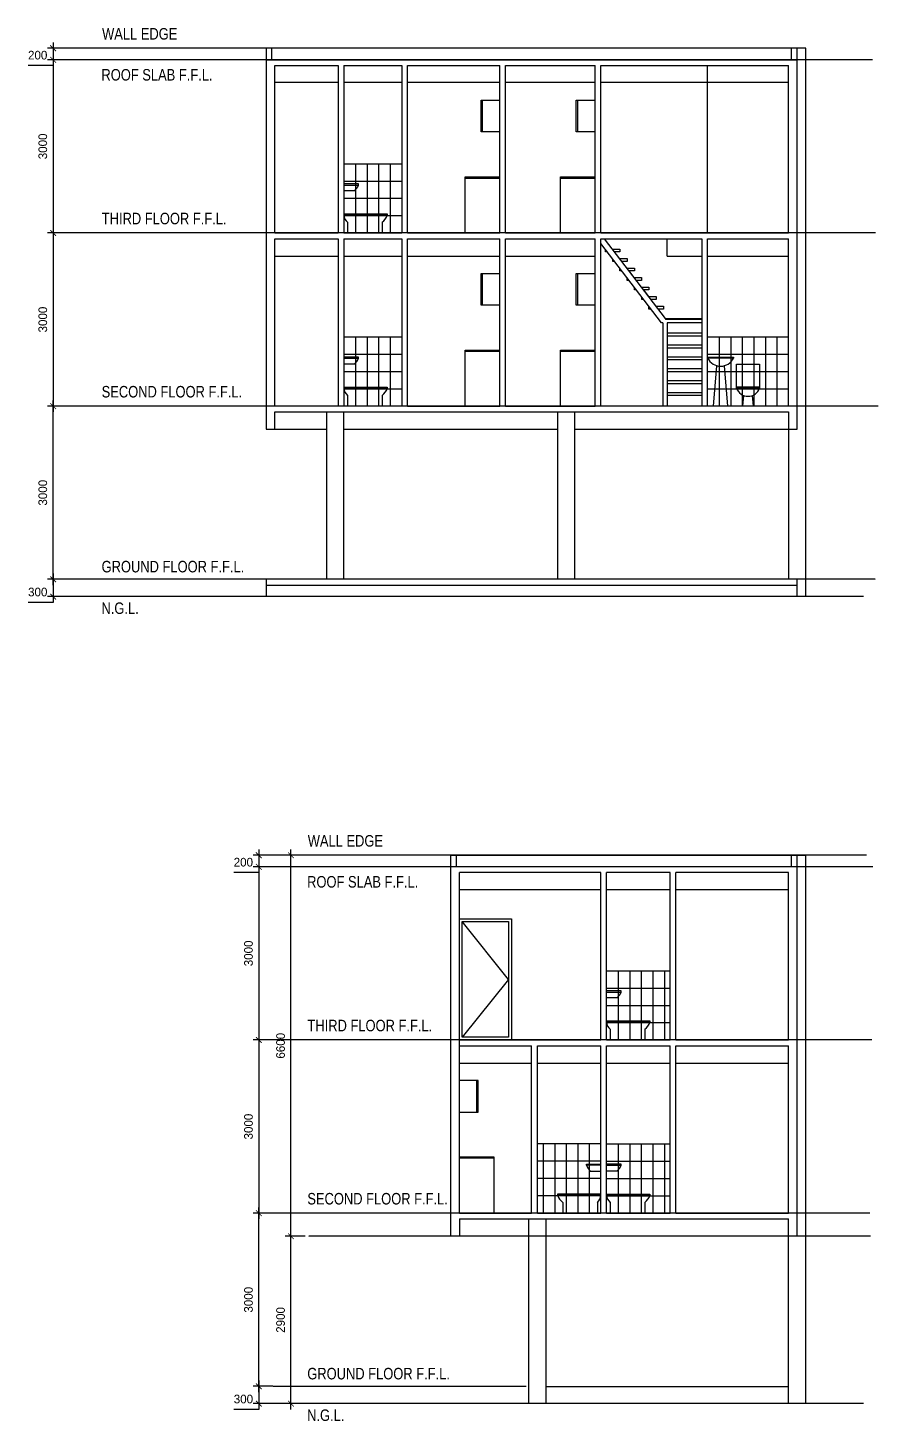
# Model space of a CAD drawing. Header units: millimetres. Extents: x 1634676 to 2610633, y -385676 to -37463.
# Drawn here: x 2443974 to 2458703, y -224442 to -200306 of the extents above; entities that cross this region are included whole.
import ezdxf

# ---------------------------------------------------------------- set-up
doc = ezdxf.new("R2010")
doc.units = ezdxf.units.MM
doc.header["$MEASUREMENT"] = 0
doc.linetypes.add('CENTERX2', pattern=[4, 2.5, -0.5, 0.5, -0.5])
doc.layers.get('0').update_dxf_attribs({"lineweight": 15})
doc.layers.get('Defpoints').update_dxf_attribs({"color": 250})
for name, color, linetype in [('A - Grid Lines', 254, 'CENTERX2'), ('A-LABELS', 1, 'Continuous'), ('A-Windows', 2, 'Continuous')]:
    doc.layers.add(name, color=color, linetype=linetype)
doc.styles.add('AR4-Arial-Chan', font='arial.ttf', dxfattribs={"width": 0.8, "height": 150})
doc.styles.get("Standard").update_dxf_attribs({"font": 'GOTHIC.TTF'})
doc.dimstyles.new('Tolits', dxfattribs={"dimtxt": 150, "dimasz": 100, "dimexe": 100, "dimexo": 0.0625, "dimgap": 100, "dimtad": 2, "dimtoh": 1, "dimdec": 0, "dimzin": 0, "dimdsep": 46, "dimtxsty": 'Standard', "dimblk": 'ARCHTICK', "dimcen": 0.09, "dimdle": 100, "dimclrd": 1, "dimclre": 1, "dimclrt": 2, "dimadec": 0, "dimazin": 0, "dimtfac": 1, "dimtdec": 0, "dimtofl": 0, "dimtmove": 0, "dimatfit": 3, "dimfxl": 1, "dimtolj": 1, "dimtzin": 0, "dimarcsym": 0})

# ---------------------------------------------------------------- blocks, each defined once
blk = doc.blocks.new('_ArchTick')
at = {"color": 0, "linetype": 'ByBlock', "const_width": 0.15}
blk.add_lwpolyline([(-0.5, -0.5), (0.5, 0.5)], dxfattribs=at)
blk = doc.blocks.new('*D1906')
at = {"layer": 'A-Windows', "color": 1, "lineweight": -2, "transparency": 16777216}
for p, q in [((2444412, -200559), (2444412, -200859)), ((2444657, -200659), (2444312, -200659)), ((2444412, -200959), (2443977, -200959)), ((2444657, -200859), (2444312, -200859)), ((2444412, -200859), (2444412, -200959))]:
    blk.add_line(p, q, dxfattribs=at)
at = {"layer": 'Defpoints', "color": 0, "transparency": 16777216}
for p in [(2444657, -200659), (2444412, -200859), (2444657, -200859)]:
    blk.add_point(p, dxfattribs=at)
at = {"layer": 'A-Windows', "color": 1, "lineweight": -2, "transparency": 16777216, "xscale": 100, "yscale": 100, "zscale": 100}
for p, rotation in [((2444412, -200659), 90), ((2444412, -200859), 270)]:
    blk.add_blockref('_ArchTick', p, dxfattribs=dict(at, rotation=rotation))
at = {"layer": 'A-Windows', "color": 2, "transparency": 16777216, "insert": (2444144, -200780), "char_height": 150, "attachment_point": 5}
blk.add_mtext('\\A1;200', dxfattribs=at)
blk = doc.blocks.new('*D1907')
at = {"layer": 'A-Windows', "color": 1, "lineweight": -2, "transparency": 16777216}
for p, q in [((2444412, -200759), (2444412, -203959)), ((2444657, -200859), (2444312, -200859)), ((2444657, -203859), (2444312, -203859))]:
    blk.add_line(p, q, dxfattribs=at)
at = {"layer": 'Defpoints', "color": 0, "transparency": 16777216}
for p in [(2444657, -200859), (2444412, -203859), (2444657, -203859)]:
    blk.add_point(p, dxfattribs=at)
at = {"layer": 'A-Windows', "color": 1, "lineweight": -2, "transparency": 16777216, "xscale": 100, "yscale": 100, "zscale": 100}
for p, rotation in [((2444412, -200859), 90), ((2444412, -203859), 270)]:
    blk.add_blockref('_ArchTick', p, dxfattribs=dict(at, rotation=rotation))
at = {"layer": 'A-Windows', "color": 2, "transparency": 16777216, "insert": (2444233, -202359), "char_height": 150, "attachment_point": 5, "rotation": 90}
blk.add_mtext('\\A1;3000', dxfattribs=at)
blk = doc.blocks.new('*D1908')
at = {"layer": 'A-Windows', "color": 1, "lineweight": -2, "transparency": 16777216}
for p, q in [((2444657, -203859), (2444312, -203859)), ((2444412, -203759), (2444412, -206959)), ((2444657, -206859), (2444312, -206859))]:
    blk.add_line(p, q, dxfattribs=at)
at = {"layer": 'Defpoints', "color": 0, "transparency": 16777216}
for p in [(2444657, -203859), (2444412, -206859), (2444657, -206859)]:
    blk.add_point(p, dxfattribs=at)
at = {"layer": 'A-Windows', "color": 1, "lineweight": -2, "transparency": 16777216, "xscale": 100, "yscale": 100, "zscale": 100}
for p, rotation in [((2444412, -203859), 90), ((2444412, -206859), 270)]:
    blk.add_blockref('_ArchTick', p, dxfattribs=dict(at, rotation=rotation))
at = {"layer": 'A-Windows', "color": 2, "transparency": 16777216, "insert": (2444233, -205359), "char_height": 150, "attachment_point": 5, "rotation": 90}
blk.add_mtext('\\A1;3000', dxfattribs=at)
blk = doc.blocks.new('*D1909')
at = {"layer": 'A-Windows', "color": 1, "lineweight": -2, "transparency": 16777216}
for p, q in [((2444657, -209859), (2444312, -209859)), ((2444412, -209759), (2444412, -210159)), ((2444657, -210159), (2444312, -210159)), ((2444412, -210159), (2444412, -210259)), ((2444412, -210259), (2443978, -210259))]:
    blk.add_line(p, q, dxfattribs=at)
at = {"layer": 'Defpoints', "color": 0, "transparency": 16777216}
for p in [(2444657, -209859), (2444412, -210159), (2444657, -210159)]:
    blk.add_point(p, dxfattribs=at)
at = {"layer": 'A-Windows', "color": 1, "lineweight": -2, "transparency": 16777216, "xscale": 100, "yscale": 100, "zscale": 100}
for p, rotation in [((2444412, -209859), 90), ((2444412, -210159), 270)]:
    blk.add_blockref('_ArchTick', p, dxfattribs=dict(at, rotation=rotation))
at = {"layer": 'A-Windows', "color": 2, "transparency": 16777216, "insert": (2444145, -210080), "char_height": 150, "attachment_point": 5}
blk.add_mtext('\\A1;300', dxfattribs=at)
blk = doc.blocks.new('*D1910')
at = {"layer": 'A-Windows', "color": 1, "lineweight": -2, "transparency": 16777216}
for p, q in [((2444412, -209959), (2444412, -206759)), ((2444657, -206859), (2444312, -206859)), ((2444657, -209859), (2444312, -209859))]:
    blk.add_line(p, q, dxfattribs=at)
at = {"layer": 'Defpoints', "color": 0, "transparency": 16777216}
for p in [(2444412, -206859), (2444657, -206859), (2444657, -209859)]:
    blk.add_point(p, dxfattribs=at)
at = {"layer": 'A-Windows', "color": 1, "lineweight": -2, "transparency": 16777216, "xscale": 100, "yscale": 100, "zscale": 100}
for p, rotation in [((2444412, -206859), 90), ((2444412, -209859), 270)]:
    blk.add_blockref('_ArchTick', p, dxfattribs=dict(at, rotation=rotation))
at = {"layer": 'A-Windows', "color": 2, "transparency": 16777216, "insert": (2444233, -208359), "char_height": 150, "attachment_point": 5, "rotation": 90}
blk.add_mtext('\\A1;3000', dxfattribs=at)
blk = doc.blocks.new('*D1889')
at = {"layer": 'A-Windows', "color": 1, "lineweight": -2, "transparency": 16777216}
for p, q in [((2448531, -221339), (2448531, -214539)), ((2448780, -214639), (2448431, -214639)), ((2448780, -221239), (2448431, -221239))]:
    blk.add_line(p, q, dxfattribs=at)
at = {"layer": 'Defpoints', "color": 0, "transparency": 16777216}
for p in [(2448531, -214639), (2448780, -214639), (2448780, -221239)]:
    blk.add_point(p, dxfattribs=at)
at = {"layer": 'A-Windows', "color": 1, "lineweight": -2, "transparency": 16777216, "xscale": 100, "yscale": 100, "zscale": 100}
for p, rotation in [((2448531, -214639), 90), ((2448531, -221239), 270)]:
    blk.add_blockref('_ArchTick', p, dxfattribs=dict(at, rotation=rotation))
at = {"layer": 'A-Windows', "color": 2, "transparency": 16777216, "insert": (2448352, -217939), "char_height": 150, "attachment_point": 5, "rotation": 90}
blk.add_mtext('\\A1;6600', dxfattribs=at)
blk = doc.blocks.new('*D1911')
at = {"layer": 'A-Windows', "color": 1, "lineweight": -2, "transparency": 16777216}
for p, q in [((2448780, -221239), (2448431, -221239)), ((2448531, -224239), (2448531, -221139)), ((2448780, -224139), (2448431, -224139))]:
    blk.add_line(p, q, dxfattribs=at)
at = {"layer": 'Defpoints', "color": 0, "transparency": 16777216}
for p in [(2448531, -221239), (2448780, -221239), (2448780, -224139)]:
    blk.add_point(p, dxfattribs=at)
at = {"layer": 'A-Windows', "color": 1, "lineweight": -2, "transparency": 16777216, "xscale": 100, "yscale": 100, "zscale": 100}
for p, rotation in [((2448531, -221239), 90), ((2448531, -224139), 270)]:
    blk.add_blockref('_ArchTick', p, dxfattribs=dict(at, rotation=rotation))
at = {"layer": 'A-Windows', "color": 2, "transparency": 16777216, "insert": (2448352, -222689), "char_height": 150, "attachment_point": 5, "rotation": 90}
blk.add_mtext('\\A1;2900', dxfattribs=at)
blk = doc.blocks.new('*D1919')
at = {"layer": 'A-Windows', "color": 1, "lineweight": -2, "transparency": 16777216}
for p, q in [((2447975, -214539), (2447975, -214839)), ((2448220, -214639), (2447875, -214639)), ((2447975, -214939), (2447540, -214939)), ((2448531, -214839), (2447875, -214839)), ((2447975, -214839), (2447975, -214939))]:
    blk.add_line(p, q, dxfattribs=at)
at = {"layer": 'Defpoints', "color": 0, "transparency": 16777216}
for p in [(2448220, -214639), (2447975, -214839), (2448531, -214839)]:
    blk.add_point(p, dxfattribs=at)
at = {"layer": 'A-Windows', "color": 1, "lineweight": -2, "transparency": 16777216, "xscale": 100, "yscale": 100, "zscale": 100}
for p, rotation in [((2447975, -214639), 90), ((2447975, -214839), 270)]:
    blk.add_blockref('_ArchTick', p, dxfattribs=dict(at, rotation=rotation))
at = {"layer": 'A-Windows', "color": 2, "transparency": 16777216, "insert": (2447707, -214760), "char_height": 150, "attachment_point": 5}
blk.add_mtext('\\A1;200', dxfattribs=at)
blk = doc.blocks.new('*D1920')
at = {"layer": 'A-Windows', "color": 1, "lineweight": -2, "transparency": 16777216}
for p, q in [((2447975, -214739), (2447975, -217939)), ((2448531, -214839), (2447875, -214839)), ((2448220, -217839), (2447875, -217839))]:
    blk.add_line(p, q, dxfattribs=at)
at = {"layer": 'Defpoints', "color": 0, "transparency": 16777216}
for p in [(2448531, -214839), (2447975, -217839), (2448220, -217839)]:
    blk.add_point(p, dxfattribs=at)
at = {"layer": 'A-Windows', "color": 1, "lineweight": -2, "transparency": 16777216, "xscale": 100, "yscale": 100, "zscale": 100}
for p, rotation in [((2447975, -214839), 90), ((2447975, -217839), 270)]:
    blk.add_blockref('_ArchTick', p, dxfattribs=dict(at, rotation=rotation))
at = {"layer": 'A-Windows', "color": 2, "transparency": 16777216, "insert": (2447796, -216339), "char_height": 150, "attachment_point": 5, "rotation": 90}
blk.add_mtext('\\A1;3000', dxfattribs=at)
blk = doc.blocks.new('*D1921')
at = {"layer": 'A-Windows', "color": 1, "lineweight": -2, "transparency": 16777216}
for p, q in [((2448220, -217839), (2447875, -217839)), ((2447975, -217739), (2447975, -220939)), ((2448220, -220839), (2447875, -220839))]:
    blk.add_line(p, q, dxfattribs=at)
at = {"layer": 'Defpoints', "color": 0, "transparency": 16777216}
for p in [(2448220, -217839), (2447975, -220839), (2448220, -220839)]:
    blk.add_point(p, dxfattribs=at)
at = {"layer": 'A-Windows', "color": 1, "lineweight": -2, "transparency": 16777216, "xscale": 100, "yscale": 100, "zscale": 100}
for p, rotation in [((2447975, -217839), 90), ((2447975, -220839), 270)]:
    blk.add_blockref('_ArchTick', p, dxfattribs=dict(at, rotation=rotation))
at = {"layer": 'A-Windows', "color": 2, "transparency": 16777216, "insert": (2447796, -219339), "char_height": 150, "attachment_point": 5, "rotation": 90}
blk.add_mtext('\\A1;3000', dxfattribs=at)
blk = doc.blocks.new('*D1922')
at = {"layer": 'A-Windows', "color": 1, "lineweight": -2, "transparency": 16777216}
for p, q in [((2448220, -223839), (2447875, -223839)), ((2447975, -223739), (2447975, -224139)), ((2448220, -224139), (2447875, -224139)), ((2447975, -224139), (2447975, -224239)), ((2447975, -224239), (2447541, -224239))]:
    blk.add_line(p, q, dxfattribs=at)
at = {"layer": 'Defpoints', "color": 0, "transparency": 16777216}
for p in [(2448220, -223839), (2447975, -224139), (2448220, -224139)]:
    blk.add_point(p, dxfattribs=at)
at = {"layer": 'A-Windows', "color": 1, "lineweight": -2, "transparency": 16777216, "xscale": 100, "yscale": 100, "zscale": 100}
for p, rotation in [((2447975, -223839), 90), ((2447975, -224139), 270)]:
    blk.add_blockref('_ArchTick', p, dxfattribs=dict(at, rotation=rotation))
at = {"layer": 'A-Windows', "color": 2, "transparency": 16777216, "insert": (2447708, -224060), "char_height": 150, "attachment_point": 5}
blk.add_mtext('\\A1;300', dxfattribs=at)
blk = doc.blocks.new('*D1923')
at = {"layer": 'A-Windows', "color": 1, "lineweight": -2, "transparency": 16777216}
for p, q in [((2448220, -220839), (2447875, -220839)), ((2447975, -223939), (2447975, -220739)), ((2448220, -223839), (2447875, -223839))]:
    blk.add_line(p, q, dxfattribs=at)
at = {"layer": 'Defpoints', "color": 0, "transparency": 16777216}
for p in [(2447975, -220839), (2448220, -220839), (2448220, -223839)]:
    blk.add_point(p, dxfattribs=at)
at = {"layer": 'A-Windows', "color": 1, "lineweight": -2, "transparency": 16777216, "xscale": 100, "yscale": 100, "zscale": 100}
for p, rotation in [((2447975, -220839), 90), ((2447975, -223839), 270)]:
    blk.add_blockref('_ArchTick', p, dxfattribs=dict(at, rotation=rotation))
at = {"layer": 'A-Windows', "color": 2, "transparency": 16777216, "insert": (2447796, -222339), "char_height": 150, "attachment_point": 5, "rotation": 90}
blk.add_mtext('\\A1;3000', dxfattribs=at)

msp = doc.modelspace()

# ---------------------------------------------------------------- linework, layer by layer
at = {"layer": 'A - Grid Lines'}
for p, q in [((2449407.467, -200659.082), (2444657.467, -200659.082)), ((2458604.5, -200859.082), (2444657.467, -200859.082)), ((2458658.5, -203859.082), (2444657.467, -203859.082)), ((2458703, -206859.082), (2444657.467, -206859.082)), ((2458657, -209859.082), (2444657.467, -209859.082)), ((2448407.467, -210159.082), (2444657.467, -210159.082)), ((2458500.5, -214639.082), (2448220.467, -214639.082)), ((2458609, -214839.082), (2448530.889, -214839.082)), ((2458596.5, -217839.082), (2448220.467, -217839.082)), ((2458561.5, -220839.082), (2448220.467, -220839.082)), ((2458569, -221239.082), (2448834.5, -221239.082)), ((2452607.467, -223839.082), (2448220.467, -223839.082)), ((2451607.467, -224139.082), (2448220.467, -224139.082))]:
    msp.add_line(p, q, dxfattribs=at)
at = {"layer": 'A-Windows', "color": 2}
for p, q in [((2457449.967, -200659.082), (2448099.967, -200659.082)), ((2448199.967, -200859.082), (2448199.967, -200659.082)), ((2457199.967, -200859.082), (2457199.967, -200659.082)), ((2448249.967, -200959.082), (2449349.967, -200959.082)), ((2449349.967, -200959.082), (2449349.967, -203859.082)), ((2449449.967, -200959.082), (2450449.967, -200959.082)), ((2449449.967, -200959.082), (2449449.967, -203859.082)), ((2450449.967, -200959.082), (2450449.967, -203859.082)), ((2450549.967, -203859.082), (2450549.967, -200959.082)), ((2450549.967, -200959.082), (2452149.967, -200959.082)), ((2452149.967, -203859.082), (2452149.967, -200959.082)), ((2452249.967, -203859.082), (2452249.967, -200959.082)), ((2452249.967, -200959.082), (2453799.967, -200959.082)), ((2453799.967, -203859.082), (2453799.967, -200959.082)), ((2453899.967, -203859.082), (2453899.967, -200959.082)), ((2453899.967, -200959.082), (2457149.967, -200959.082)), ((2455749.967, -203859.082), (2455749.967, -200959.082)), ((2448253.494, -201247.282), (2449349.967, -201247.282)), ((2449449.967, -201247.282), (2450449.967, -201247.282)), ((2450549.967, -201247.282), (2452149.967, -201247.282)), ((2452249.967, -201247.282), (2453799.967, -201247.282)), ((2453899.967, -201247.282), (2457149.967, -201247.282)), ((2451849.967, -202109.082), (2451849.967, -201559.082)), ((2453499.967, -202109.082), (2453499.967, -201559.082)), ((2449449.967, -202659.082), (2450449.967, -202659.082)), ((2449649.967, -202659.082), (2449649.967, -203859.082)), ((2449849.967, -202659.082), (2449849.967, -203859.082)), ((2450049.967, -202659.082), (2450049.967, -203859.082)), ((2450249.967, -202659.082), (2450249.967, -203859.082)), ((2449449.967, -202959.082), (2450449.967, -202959.082)), ((2451549.967, -203859.082), (2451549.967, -202889.082)), ((2451549.967, -202889.082), (2452149.967, -202889.082)), ((2451549.967, -202909.082), (2452149.967, -202909.082)), ((2453199.967, -203859.082), (2453199.967, -202889.082)), ((2453199.967, -202889.082), (2453799.967, -202889.082)), ((2453199.967, -202909.082), (2453799.967, -202909.082)), ((2449449.967, -203009.082), (2449449.967, -203859.082)), ((2449449.967, -203259.082), (2450449.967, -203259.082)), ((2449449.967, -203559.082), (2450449.967, -203559.082)), ((2449509.967, -203673.182), (2449509.967, -203859.082)), ((2450109.967, -203673.182), (2450109.967, -203859.082)), ((2448249.967, -203859.082), (2449349.967, -203859.082)), ((2449449.967, -203859.082), (2450449.967, -203859.082)), ((2450549.967, -203859.082), (2452149.967, -203859.082)), ((2452249.967, -203859.082), (2453799.967, -203859.082)), ((2453899.967, -203859.082), (2457149.967, -203859.082)), ((2448249.967, -203959.082), (2449349.967, -203959.082)), ((2449349.967, -203959.082), (2449349.967, -206859.082)), ((2449449.967, -203959.082), (2450449.967, -203959.082)), ((2449449.967, -203959.082), (2449449.967, -206859.082)), ((2450449.967, -203959.082), (2450449.967, -206859.082)), ((2450549.967, -206859.082), (2450549.967, -203959.082)), ((2450549.967, -203959.082), (2452149.967, -203959.082)), ((2452149.967, -206859.082), (2452149.967, -203959.082)), ((2452249.967, -206859.082), (2452249.967, -203959.082)), ((2452249.967, -203959.082), (2453799.967, -203959.082)), ((2453799.967, -206859.082), (2453799.967, -203959.082)), ((2453899.967, -206859.082), (2453899.967, -203959.082)), ((2453899.967, -203959.082), (2455649.967, -203959.082)), ((2454949.967, -205415.082), (2453899.967, -204039.082)), ((2455017.763, -205339.082), (2453965.222, -203959.082)), ((2455049.967, -204259.082), (2455049.967, -203959.082)), ((2455649.967, -203959.082), (2455649.967, -206859.082)), ((2455749.967, -203959.082), (2457149.967, -203959.082)), ((2455749.967, -206859.082), (2455749.967, -203959.082)), ((2448249.967, -204259.082), (2449349.967, -204259.082)), ((2449449.967, -204259.082), (2450449.967, -204259.082)), ((2450549.967, -204259.082), (2452149.967, -204259.082)), ((2452249.967, -204259.082), (2453799.967, -204259.082)), ((2455049.967, -204259.082), (2455649.967, -204259.082)), ((2455749.967, -204259.082), (2457149.967, -204259.082)), ((2451849.967, -205109.082), (2451849.967, -204559.082)), ((2453499.967, -205109.082), (2453499.967, -204559.082)), ((2454478.398, -204632.258), (2454391.737, -204517.255)), ((2454729.662, -204961.534), (2454642.307, -204847.057)), ((2455017.763, -205339.082), (2455017.763, -205359.082)), ((2455649.967, -205359.082), (2455017.763, -205359.082)), ((2454974.967, -205415.082), (2454974.967, -206859.082)), ((2455049.967, -205415.082), (2455049.967, -206859.082)), ((2455049.967, -205591.082), (2455649.967, -205591.082)), ((2449449.967, -205659.082), (2450449.967, -205659.082)), ((2449649.967, -205659.082), (2449649.967, -206859.082)), ((2449849.967, -205659.082), (2449849.967, -206859.082)), ((2450049.967, -205659.082), (2450049.967, -206859.082)), ((2450249.967, -205659.082), (2450249.967, -206859.082)), ((2455049.967, -205641.082), (2455649.967, -205641.082)), ((2455049.967, -205797.082), (2455649.967, -205797.082)), ((2455049.967, -205847.082), (2455649.967, -205847.082)), ((2455749.967, -205659.082), (2457149.967, -205659.082)), ((2455949.967, -205659.082), (2455949.967, -206859.082)), ((2456149.967, -205659.082), (2456149.967, -206859.082)), ((2456349.967, -205659.082), (2456349.967, -206859.082)), ((2456549.967, -205659.082), (2456549.967, -206859.082)), ((2456749.967, -205659.082), (2456749.967, -206859.082)), ((2456949.967, -205659.082), (2456949.967, -206859.082)), ((2449449.967, -205959.082), (2450449.967, -205959.082)), ((2451549.967, -206859.082), (2451549.967, -205889.082)), ((2451549.967, -205889.082), (2452149.967, -205889.082)), ((2451549.967, -205909.082), (2452149.967, -205909.082)), ((2453199.967, -206859.082), (2453199.967, -205889.082)), ((2453199.967, -205889.082), (2453799.967, -205889.082)), ((2453199.967, -205909.082), (2453799.967, -205909.082)), ((2455049.967, -206003.082), (2455649.967, -206003.082)), ((2455049.967, -206053.082), (2455649.967, -206053.082)), ((2455749.967, -205959.082), (2457149.967, -205959.082)), ((2449449.967, -206259.082), (2450449.967, -206259.082)), ((2455049.967, -206209.082), (2455649.967, -206209.082)), ((2455049.967, -206259.082), (2455649.967, -206259.082)), ((2455749.967, -206259.082), (2457149.967, -206259.082)), ((2455849.967, -206859.082), (2455909.092, -206158.03)), ((2456099.967, -206859.082), (2456040.843, -206158.03)), ((2449449.967, -206559.082), (2450449.967, -206559.082)), ((2455049.967, -206415.082), (2455649.967, -206415.082)), ((2455049.967, -206465.082), (2455649.967, -206465.082)), ((2455749.967, -206559.082), (2457149.967, -206559.082)), ((2449509.967, -206673.182), (2449509.967, -206859.082)), ((2450109.967, -206673.182), (2450109.967, -206859.082)), ((2455049.967, -206621.082), (2455649.967, -206621.082)), ((2455049.967, -206671.082), (2455649.967, -206671.082)), ((2456360.322, -206859.082), (2456375.852, -206674.948)), ((2456544.362, -206859.082), (2456528.684, -206673.182)), ((2448249.967, -206959.082), (2457149.967, -206959.082)), ((2457149.967, -206959.082), (2457149.967, -209859.082)), ((2448099.967, -209959.082), (2457299.967, -209959.082)), ((2458449.967, -210159.082), (2447099.967, -210159.082)), ((2451399.967, -214839.082), (2451399.967, -214639.082)), ((2457199.967, -214839.082), (2457199.967, -214639.082)), ((2457299.967, -221239.082), (2457299.967, -214639.082)), ((2453899.967, -214939.082), (2451449.967, -214939.082)), ((2453899.967, -217839.082), (2453899.967, -214939.082)), ((2455099.967, -214939.082), (2453999.967, -214939.082)), ((2453999.967, -217839.082), (2453999.967, -214939.082)), ((2455099.967, -217839.082), (2455099.967, -214939.082)), ((2457149.967, -214939.082), (2455199.967, -214939.082)), ((2455199.967, -217839.082), (2455199.967, -214939.082)), ((2457149.967, -217839.082), (2457149.967, -214939.082)), ((2453899.967, -215239.082), (2451449.967, -215239.082)), ((2455099.967, -215239.082), (2453999.967, -215239.082)), ((2457149.967, -215239.082), (2455199.967, -215239.082)), ((2452299.967, -216789.082), (2451499.967, -215789.082)), ((2453999.967, -216639.082), (2455099.967, -216639.082)), ((2454199.967, -216639.082), (2454199.967, -217839.082)), ((2454399.967, -216639.082), (2454399.967, -217839.082)), ((2454599.967, -216639.082), (2454599.967, -217839.082)), ((2454799.967, -216639.082), (2454799.967, -217839.082)), ((2454999.967, -216639.082), (2454999.967, -217839.082)), ((2452299.967, -216789.082), (2451499.967, -217789.082)), ((2453999.967, -216939.082), (2455099.967, -216939.082)), ((2453999.967, -217239.082), (2455099.967, -217239.082)), ((2453999.967, -217539.082), (2455099.967, -217539.082)), ((2454059.967, -217653.182), (2454059.967, -217839.082)), ((2454659.967, -217653.182), (2454659.967, -217839.082)), ((2451449.967, -217839.082), (2453899.967, -217839.082)), ((2451449.967, -217939.082), (2452699.967, -217939.082)), ((2452699.967, -220839.082), (2452699.967, -217939.082)), ((2452799.967, -217939.082), (2453899.967, -217939.082)), ((2452799.967, -220839.082), (2452799.967, -217939.082)), ((2453899.967, -220839.082), (2453899.967, -217939.082)), ((2453999.967, -217839.082), (2455099.967, -217839.082)), ((2453999.967, -217939.082), (2455099.967, -217939.082)), ((2453999.967, -220839.082), (2453999.967, -217939.082)), ((2455099.967, -220839.082), (2455099.967, -217939.082)), ((2455199.967, -217839.082), (2457149.967, -217839.082)), ((2455199.967, -217939.082), (2457149.967, -217939.082)), ((2455199.967, -220839.082), (2455199.967, -217939.082)), ((2457149.967, -220839.082), (2457149.967, -217939.082)), ((2451449.967, -218239.082), (2452699.967, -218239.082)), ((2452799.967, -218239.082), (2453899.967, -218239.082)), ((2453999.967, -218239.082), (2455099.967, -218239.082)), ((2455199.967, -218239.082), (2457149.967, -218239.082)), ((2451749.967, -219089.082), (2451749.967, -218539.082)), ((2452049.967, -219869.082), (2451449.967, -219869.082)), ((2452049.967, -220839.082), (2452049.967, -219869.082)), ((2453899.967, -219639.082), (2452799.967, -219639.082)), ((2452899.967, -219639.082), (2452899.967, -220839.082)), ((2453099.967, -219639.082), (2453099.967, -220839.082)), ((2453299.967, -219639.082), (2453299.967, -220839.082)), ((2453499.967, -219639.082), (2453499.967, -220839.082)), ((2453699.967, -219639.082), (2453699.967, -220839.082)), ((2453999.967, -219639.082), (2455099.967, -219639.082)), ((2454199.967, -219639.082), (2454199.967, -220839.082)), ((2454399.967, -219639.082), (2454399.967, -220839.082)), ((2454599.967, -219639.082), (2454599.967, -220839.082)), ((2454799.967, -219639.082), (2454799.967, -220839.082)), ((2454999.967, -219639.082), (2454999.967, -220839.082)), ((2452049.967, -219889.082), (2451449.967, -219889.082)), ((2453899.967, -219939.082), (2452799.967, -219939.082)), ((2453999.967, -219939.082), (2455099.967, -219939.082)), ((2453899.967, -220239.082), (2452799.967, -220239.082)), ((2453999.967, -220239.082), (2455099.967, -220239.082)), ((2453899.967, -220539.082), (2452799.967, -220539.082)), ((2453999.967, -220539.082), (2455099.967, -220539.082)), ((2451449.967, -220839.082), (2452699.967, -220839.082)), ((2452799.967, -220839.082), (2453899.967, -220839.082)), ((2453239.967, -220653.182), (2453239.967, -220839.082)), ((2453899.967, -220839.082), (2453779.967, -220839.082)), ((2453839.967, -220653.182), (2453839.967, -220839.082)), ((2453999.967, -220839.082), (2455099.967, -220839.082)), ((2454059.967, -220653.182), (2454059.967, -220839.082)), ((2454659.967, -220653.182), (2454659.967, -220839.082)), ((2455199.967, -220839.082), (2457149.967, -220839.082)), ((2451449.967, -220939.082), (2457149.967, -220939.082)), ((2451449.967, -220939.082), (2451449.967, -221239.082)), ((2452649.967, -224139.082), (2452649.967, -220939.082)), ((2452949.967, -224139.082), (2452949.967, -220939.082)), ((2457149.967, -224139.082), (2457149.967, -220939.082))]:
    msp.add_line(p, q, dxfattribs=at)
for points in [[(2448099.967, -200659.082), (2448099.967, -207259.082), (2449149.967, -207259.082)], [(2453449.967, -207259.082), (2457299.967, -207259.082), (2457299.967, -200659.082)], [(2457449.967, -210159.082), (2457449.967, -200659.082)], [(2448099.967, -200859.082), (2457299.967, -200859.082)], [(2448249.967, -203859.082), (2448249.967, -200959.082)], [(2457149.967, -203859.082), (2457149.967, -200959.082)], [(2452149.967, -202109.082), (2451824.967, -202109.082), (2451824.967, -201559.082), (2452149.967, -201559.082)], [(2453799.967, -202109.082), (2453474.967, -202109.082), (2453474.967, -201559.082), (2453799.967, -201559.082)], [(2449449.967, -203029.082), (2449699.967, -203029.082), (2449699.967, -203009.082), (2449449.967, -203009.082)], [(2449649.967, -203129.082), (2449449.967, -203129.082)], [(2449449.967, -203529.082), (2450199.967, -203529.082), (2450199.967, -203549.082), (2449449.967, -203549.082)], [(2448249.967, -206859.082), (2448249.967, -203959.082)], [(2454013.588, -204187.979), (2453979.873, -204187.979), (2453979.873, -204143.796)], [(2454101.668, -204137.979), (2454229.873, -204137.979), (2454229.873, -204187.979), (2454139.804, -204187.979)], [(2457149.967, -206859.082), (2457149.967, -203959.082)], [(2454139.343, -204352.778), (2454105.627, -204352.778), (2454105.627, -204308.594)], [(2454227.362, -204302.778), (2454355.627, -204302.778), (2454355.627, -204352.778), (2454265.498, -204352.778)], [(2452149.967, -205109.082), (2451824.967, -205109.082), (2451824.967, -204559.082), (2452149.967, -204559.082)], [(2453799.967, -205109.082), (2453474.967, -205109.082), (2453474.967, -204559.082), (2453799.967, -204559.082)], [(2454264.852, -204517.255), (2454231.137, -204517.255), (2454231.137, -204473.072)], [(2454352.81, -204467.255), (2454481.137, -204467.255), (2454481.137, -204517.255), (2454390.946, -204517.255)], [(2454390.763, -204682.258), (2454355.952, -204682.258), (2454355.952, -204636.639)], [(2454478.398, -204632.258), (2454605.952, -204632.258), (2454605.952, -204682.258), (2454516.796, -204682.258)], [(2454516.518, -204847.057), (2454481.707, -204847.057), (2454481.707, -204801.438)], [(2454604.354, -204797.057), (2454731.707, -204797.057), (2454731.707, -204847.057), (2454642.307, -204847.057)], [(2454642.027, -205011.534), (2454607.216, -205011.534), (2454607.216, -204965.915)], [(2454729.662, -204961.534), (2454857.216, -204961.534), (2454857.216, -205011.534), (2454767.938, -205011.534)], [(2454767.782, -205176.333), (2454732.971, -205176.333), (2454732.971, -205130.713)], [(2454855.496, -205126.333), (2454982.971, -205126.333), (2454982.971, -205176.333), (2454893.632, -205176.333)], [(2455017.763, -205339.082), (2455649.967, -205339.082)], [(2454974.967, -205415.082), (2454949.967, -205415.082)], [(2455649.967, -205415.082), (2455049.967, -205415.082)], [(2449449.967, -206029.082), (2449699.967, -206029.082), (2449699.967, -206009.082), (2449449.967, -206009.082)], [(2455749.967, -206009.082), (2456199.967, -206009.082), (2456199.967, -206029.082), (2455749.967, -206029.082)], [(2449649.967, -206129.082), (2449449.967, -206129.082)], [(2456649.967, -206129.082), (2456649.967, -206549.082), (2456249.967, -206549.082), (2456249.967, -206129.082)], [(2456249.967, -206129.082), (2456649.967, -206129.082)], [(2449449.967, -206529.082), (2450199.967, -206529.082), (2450199.967, -206549.082), (2449449.967, -206549.082)], [(2456649.967, -206529.082), (2456249.967, -206529.082)], [(2449349.967, -206859.082), (2448249.967, -206859.082)], [(2448249.967, -207259.082), (2448249.967, -206959.082)], [(2449149.967, -206959.082), (2449149.967, -209859.082)], [(2450449.967, -206859.082), (2449449.967, -206859.082)], [(2449449.967, -209859.082), (2449449.967, -206959.082)], [(2450549.967, -206859.082), (2452149.967, -206859.082)], [(2452249.967, -206859.082), (2453799.967, -206859.082)], [(2453149.967, -206959.082), (2453149.967, -209859.082)], [(2453449.967, -209859.082), (2453449.967, -206959.082)], [(2455649.967, -206859.082), (2453899.967, -206859.082)], [(2457149.967, -206859.082), (2455749.967, -206859.082)], [(2449449.967, -207259.082), (2453149.967, -207259.082)], [(2457299.967, -210159.082), (2457299.967, -209859.082), (2448099.967, -209859.082), (2448099.967, -210159.082)], [(2452649.967, -221239.082), (2451299.967, -221239.082), (2451299.967, -214639.082)], [(2451299.967, -214639.082), (2457449.967, -214639.082)], [(2457449.967, -224139.082), (2457449.967, -214639.082)], [(2457199.967, -214839.082), (2451399.967, -214839.082)], [(2451449.967, -220839.082), (2451449.967, -214939.082)], [(2451449.967, -215739.082), (2452349.967, -215739.082), (2452349.967, -217839.082)], [(2453999.967, -217009.082), (2454249.967, -217009.082), (2454249.967, -216989.082), (2453999.967, -216989.082)], [(2454199.967, -217109.082), (2453999.967, -217109.082)], [(2453999.967, -217509.082), (2454749.967, -217509.082), (2454749.967, -217529.082), (2453999.967, -217529.082)], [(2451449.967, -219089.082), (2451774.967, -219089.082), (2451774.967, -218539.082), (2451449.967, -218539.082)], [(2453899.967, -220009.082), (2453649.967, -220009.082), (2453649.967, -219989.082), (2453899.967, -219989.082)], [(2453699.967, -220109.082), (2453899.967, -220109.082)], [(2453999.967, -220009.082), (2454249.967, -220009.082), (2454249.967, -219989.082), (2453999.967, -219989.082)], [(2454199.967, -220109.082), (2453999.967, -220109.082)], [(2453899.967, -220509.082), (2453149.967, -220509.082), (2453149.967, -220529.082), (2453899.967, -220529.082)], [(2453999.967, -220509.082), (2454749.967, -220509.082), (2454749.967, -220529.082), (2453999.967, -220529.082)], [(2457299.967, -221239.082), (2452949.967, -221239.082)], [(2452949.967, -223839.082), (2457149.967, -223839.082)], [(2458449.967, -224139.082), (2450299.967, -224139.082)]]:
    msp.add_lwpolyline(points, dxfattribs=at)
msp.add_lwpolyline([(2451499.967, -215789.082), (2452299.967, -215789.082), (2452299.967, -217789.082), (2451499.967, -217789.082)], close=True, dxfattribs=at)
for centre, radius, start, end in [((2449497.439, -202960.638), 213.781, 308.0078179, 341.3274717), ((2449620.955, -203542.967), 171.097, 182.0482437, 229.5575985), ((2449972.781, -203479.006), 237.749, 305.2415104, 342.8575418), ((2449497.439, -205960.638), 213.781, 308.0078179, 341.3274717), ((2455974.967, -205914.082), 252.686, 207.0720802, 332.9279198), ((2449620.955, -206542.967), 171.097, 182.0482437, 229.5575985), ((2449972.781, -206479.006), 237.749, 305.2415104, 342.8575418), ((2456449.967, -206474.936), 213.302, 200.3412663, 339.6587337), ((2454047.439, -216940.638), 213.781, 308.0078179, 341.3274717), ((2454170.955, -217522.967), 171.097, 182.0482437, 229.5575985), ((2454522.781, -217459.006), 237.749, 305.2415104, 342.8575418), ((2453852.496, -219940.638), 213.781, 198.6725283, 231.9921821), ((2454047.439, -219940.638), 213.781, 308.0078179, 341.3274717), ((2453377.154, -220459.006), 237.749, 197.1424582, 234.7584896), ((2453728.98, -220522.967), 171.097, 310.4424015, 357.9517563), ((2454170.955, -220522.967), 171.097, 182.0482437, 229.5575985), ((2454522.781, -220459.006), 237.749, 305.2415104, 342.8575418)]:
    msp.add_arc(centre, radius, start, end, dxfattribs=at)

# ---------------------------------------------------------------- texts
at = {"layer": 'A-LABELS', "char_height": 200, "width": 5.820766091346741e-11, "attachment_point": 2, "style": 'AR4-Arial-Chan'}
for s, insert in [('WALL EDGE', (2445911.656, -200309.082)), ('ROOF SLAB F.F.L.', (2446210.974, -201019.082)), ('THIRD FLOOR F.F.L.', (2446334.957, -203509.082)), ('SECOND FLOOR F.F.L.', (2446469.255, -206509.082)), ('GROUND FLOOR F.F.L.', (2446486.881, -209539.082)), ('N.G.L.', (2445571.628, -210259.082)), ('WALL EDGE', (2449474.656, -214289.082)), ('ROOF SLAB F.F.L.', (2449773.974, -214999.082)), ('THIRD FLOOR F.F.L.', (2449897.957, -217489.082)), ('SECOND FLOOR F.F.L.', (2450032.255, -220489.082)), ('GROUND FLOOR F.F.L.', (2450049.881, -223519.082)), ('N.G.L.', (2449134.628, -224239.082))]:
    msp.add_mtext(s, dxfattribs=dict(at, insert=insert))

# ---------------------------------------------------------------- dimensions: what is measured, and where the dimension line sits
at = {"layer": 'A-Windows', "color": 2}
for base, p1, p2, picture, middle in [((2444411.5, -200859.082), (2444657.467, -200659.082), (2444657.467, -200859.082), '*D1906', (2444144.369, -200780.309)), ((2444411.5, -203859.082), (2444657.467, -200859.082), (2444657.467, -203859.082), '*D1907', (2444232.727, -202359.082)), ((2444411.5, -206859.082), (2444657.467, -203859.082), (2444657.467, -206859.082), '*D1908', (2444232.727, -205359.082)), ((2444411.5, -206859.082), (2444657.467, -209859.082), (2444657.467, -206859.082), '*D1910', (2444232.727, -208359.082)), ((2444411.5, -210159.082), (2444657.467, -209859.082), (2444657.467, -210159.082), '*D1909', (2444144.93, -210080.309)), ((2447974.5, -214839.082), (2448220.467, -214639.082), (2448530.889, -214839.082), '*D1919', (2447707.369, -214760.309)), ((2448530.889, -214639.082), (2448780.467, -221239.082), (2448780.467, -214639.082), '*D1889', (2448352.116, -217939.082)), ((2447974.5, -217839.082), (2448530.889, -214839.082), (2448220.467, -217839.082), '*D1920', (2447795.727, -216339.082)), ((2447974.5, -220839.082), (2448220.467, -217839.082), (2448220.467, -220839.082), '*D1921', (2447795.727, -219339.082)), ((2447974.5, -220839.082), (2448220.467, -223839.082), (2448220.467, -220839.082), '*D1923', (2447795.727, -222339.082)), ((2448530.56, -221239.082), (2448780.467, -224139.082), (2448780.467, -221239.082), '*D1911', (2448351.787, -222689.082)), ((2447974.5, -224139.082), (2448220.467, -223839.082), (2448220.467, -224139.082), '*D1922', (2447707.93, -224060.309))]:
    dim = msp.add_linear_dim(base=base, p1=p1, p2=p2, angle=90, dimstyle='Tolits', dxfattribs=at)
    dim.commit()
    dim.dimension.update_dxf_attribs({"geometry": picture, "text_midpoint": middle})

doc.saveas('drawing.dxf')
